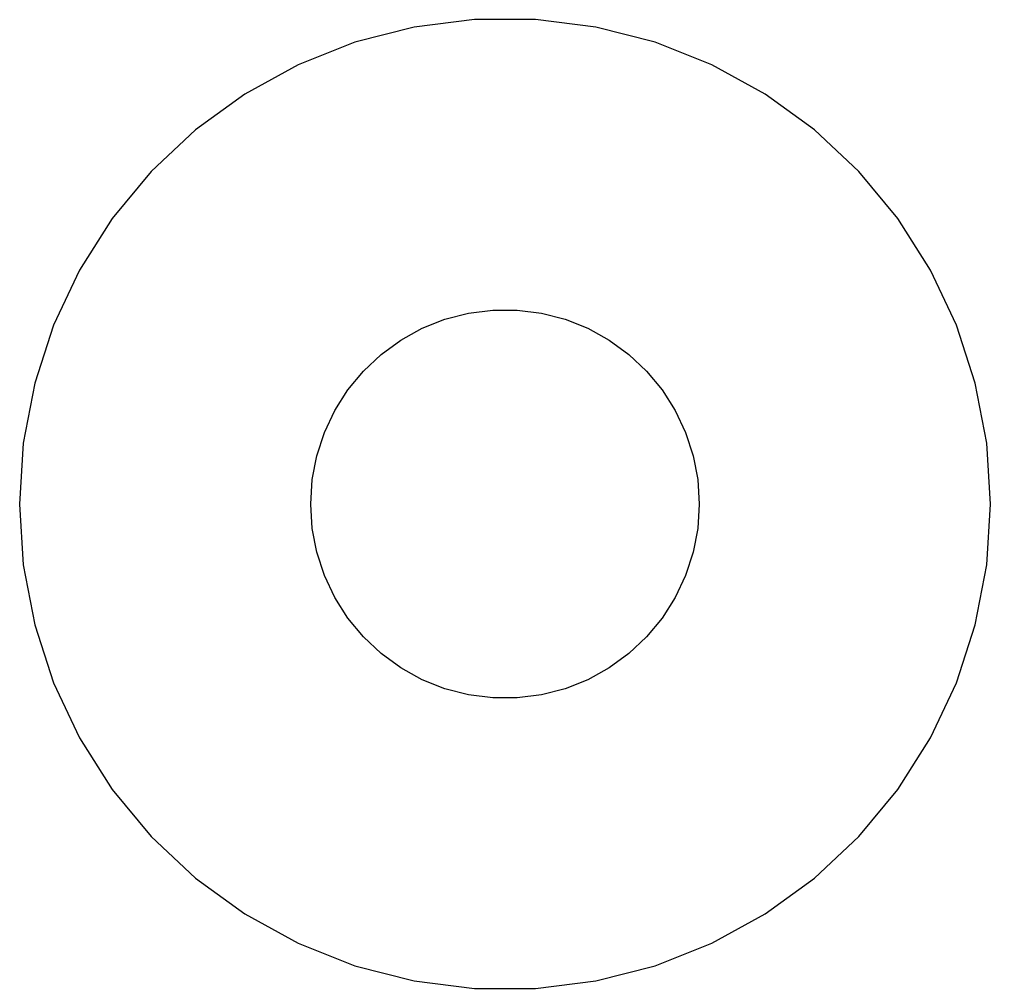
# Model space of a CAD drawing. Header units: metres. Extents: x -52.5 to 22.5, y -20 to 76.5.
# Drawn here: x 11 to 20, y -19.99 to -11.01 of the extents above; entities that cross this region are included whole.
import ezdxf

# ---------------------------------------------------------------- set-up
doc = ezdxf.new("R2010")
doc.units = ezdxf.units.M

msp = doc.modelspace()

# ---------------------------------------------------------------- linework, layer by layer
for p, q in [((15.2174, -11.0089), (14.6568, -11.0797)), ((15.7825, -11.0089), (15.2174, -11.0089)), ((16.3432, -11.0797), (15.7825, -11.0089)), ((14.6568, -11.0797), (14.1094, -11.2202)), ((16.8906, -11.2202), (16.3432, -11.0797)), ((14.1094, -11.2202), (13.584, -11.4283)), ((17.416, -11.4283), (16.8906, -11.2202)), ((13.584, -11.4283), (13.0888, -11.7005)), ((17.9112, -11.7005), (17.416, -11.4283)), ((13.0888, -11.7005), (12.6316, -12.0327)), ((18.3684, -12.0327), (17.9112, -11.7005)), ((12.6316, -12.0327), (12.2196, -12.4195)), ((18.7803, -12.4195), (18.3684, -12.0327)), ((12.2196, -12.4195), (11.8594, -12.855)), ((19.1406, -12.855), (18.7803, -12.4195)), ((11.8594, -12.855), (11.5566, -13.3321)), ((19.4434, -13.3321), (19.1406, -12.855)), ((11.5566, -13.3321), (11.316, -13.8434)), ((19.684, -13.8434), (19.4434, -13.3321)), ((14.9438, -13.7881), (15.1627, -13.7319)), ((15.1627, -13.7319), (15.387, -13.7036)), ((15.387, -13.7036), (15.613, -13.7036)), ((15.613, -13.7036), (15.8373, -13.7319)), ((15.8373, -13.7319), (16.0562, -13.7881)), ((11.316, -13.8434), (11.1414, -14.3809)), ((14.7336, -13.8713), (14.9438, -13.7881)), ((16.0562, -13.7881), (16.2664, -13.8713)), ((19.8586, -14.3809), (19.684, -13.8434)), ((14.5355, -13.9802), (14.7336, -13.8713)), ((16.2664, -13.8713), (16.4645, -13.9802)), ((14.3526, -14.1131), (14.5355, -13.9802)), ((16.4645, -13.9802), (16.6474, -14.1131)), ((14.1879, -14.2678), (14.3526, -14.1131)), ((16.6474, -14.1131), (16.8121, -14.2678)), ((14.0438, -14.442), (14.1879, -14.2678)), ((16.8121, -14.2678), (16.9562, -14.442)), ((11.1414, -14.3809), (11.0355, -14.936)), ((19.9645, -14.936), (19.8586, -14.3809)), ((13.9226, -14.6328), (14.0438, -14.442)), ((16.9562, -14.442), (17.0773, -14.6328)), ((13.8264, -14.8374), (13.9226, -14.6328)), ((17.0773, -14.6328), (17.1736, -14.8374)), ((13.7565, -15.0524), (13.8264, -14.8374)), ((17.1736, -14.8374), (17.2434, -15.0524)), ((11.0355, -14.936), (11, -15.5)), ((20, -15.5), (19.9645, -14.936)), ((13.7142, -15.2744), (13.7565, -15.0524)), ((17.2434, -15.0524), (17.2858, -15.2744)), ((13.7, -15.5), (13.7142, -15.2744)), ((17.2858, -15.2744), (17.3, -15.5)), ((11, -15.5), (11.0355, -16.064)), ((13.7142, -15.7256), (13.7, -15.5)), ((17.3, -15.5), (17.2858, -15.7256)), ((19.9645, -16.064), (20, -15.5)), ((13.7565, -15.9476), (13.7142, -15.7256)), ((17.2858, -15.7256), (17.2434, -15.9476)), ((13.8264, -16.1626), (13.7565, -15.9476)), ((17.2434, -15.9476), (17.1736, -16.1626)), ((11.0355, -16.064), (11.1414, -16.6191)), ((19.8586, -16.6191), (19.9645, -16.064)), ((13.9226, -16.3672), (13.8264, -16.1626)), ((17.1736, -16.1626), (17.0773, -16.3672)), ((14.0438, -16.558), (13.9226, -16.3672)), ((17.0773, -16.3672), (16.9562, -16.558)), ((14.1879, -16.7322), (14.0438, -16.558)), ((16.9562, -16.558), (16.8121, -16.7322)), ((11.1414, -16.6191), (11.316, -17.1566)), ((19.684, -17.1566), (19.8586, -16.6191)), ((14.3526, -16.8869), (14.1879, -16.7322)), ((16.8121, -16.7322), (16.6474, -16.8869)), ((14.5355, -17.0198), (14.3526, -16.8869)), ((16.6474, -16.8869), (16.4645, -17.0198)), ((14.7336, -17.1287), (14.5355, -17.0198)), ((16.4645, -17.0198), (16.2664, -17.1287)), ((11.316, -17.1566), (11.5566, -17.6679)), ((14.9438, -17.2119), (14.7336, -17.1287)), ((16.2664, -17.1287), (16.0562, -17.2119)), ((19.4434, -17.6679), (19.684, -17.1566)), ((15.1627, -17.2681), (14.9438, -17.2119)), ((15.387, -17.2964), (15.1627, -17.2681)), ((15.8373, -17.2681), (15.613, -17.2964)), ((16.0562, -17.2119), (15.8373, -17.2681)), ((15.613, -17.2964), (15.387, -17.2964)), ((11.5566, -17.6679), (11.8594, -18.145)), ((19.1406, -18.145), (19.4434, -17.6679)), ((11.8594, -18.145), (12.2196, -18.5805)), ((18.7803, -18.5805), (19.1406, -18.145)), ((12.2196, -18.5805), (12.6316, -18.9673)), ((18.3684, -18.9673), (18.7803, -18.5805)), ((12.6316, -18.9673), (13.0888, -19.2995)), ((17.9112, -19.2995), (18.3684, -18.9673)), ((13.0888, -19.2995), (13.584, -19.5717)), ((17.416, -19.5717), (17.9112, -19.2995)), ((13.584, -19.5717), (14.1094, -19.7798)), ((16.8906, -19.7798), (17.416, -19.5717)), ((14.1094, -19.7798), (14.6568, -19.9203)), ((16.3432, -19.9203), (16.8906, -19.7798)), ((14.6568, -19.9203), (15.2174, -19.9911)), ((15.7825, -19.9911), (16.3432, -19.9203)), ((15.2174, -19.9911), (15.7825, -19.9911))]:
    msp.add_line(p, q)

doc.saveas('drawing.dxf')
